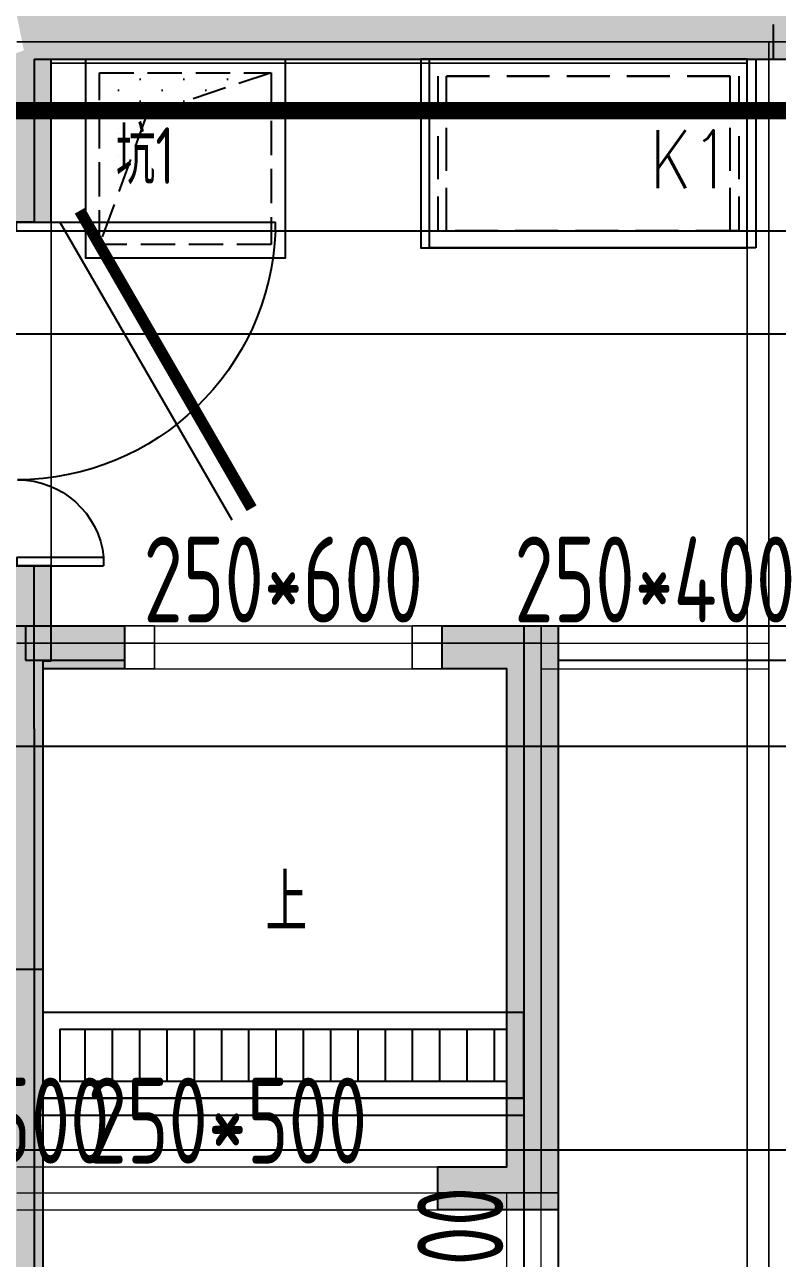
# Model space of a CAD drawing. Extents: x 369444 to 684549, y -549309 to 575337.
# Drawn here: x 429370 to 433749, y 342025 to 349207 of the extents above; entities that cross this region are included whole.
import ezdxf

# ---------------------------------------------------------------- set-up
doc = ezdxf.new("R2010")
doc.units = 0
doc.header["$LTSCALE"] = 1000
doc.header["$MEASUREMENT"] = 0
doc.linetypes.add('__DASH', pattern=[0.35, 0.25, -0.1])
doc.linetypes.add('DASH', pattern=[0.35, 0.25, -0.1])
for name, color, linetype, lineweight, true_color in [('-1-0-1', 7, 'Continuous', 0, 0xc0c0c0), ('-1-1-2', 7, 'Continuous', 0, 0xc0c0c0), ('-2-0-1', 1, 'Continuous', 0, 0xff0000), ('-2-1-2', 9, 'Continuous', 0, 0x808080), ('1-6-1', 7, 'Continuous', 0, 0x55ff55), ('1-6-2', 7, 'Continuous', 0, 0x55ff55), ('12-6-1', 4, 'Continuous', 0, 0x00ffff), ('12-6-2', 4, 'Continuous', 0, 0x00ffff), ('12-6-5', 4, 'Continuous', 0, 0x00ffff)]:
    doc.layers.add(name, color=color, linetype=linetype, lineweight=lineweight, true_color=true_color)
for name, color, linetype in [('AIRD-PLUM', 122, 'Continuous'), ('DIM_SYMB', 3, 'Continuous'), ('DOTE', 1, 'Continuous'), ('PUB_HATCH', 8, 'Continuous'), ('WALL', 9, 'Continuous'), ('WINDOW', 4, 'Continuous'), ('排水', 61, 'Continuous'), ('文字', 2, 'Continuous'), ('看线', 8, 'Continuous'), ('车库集水坑', 60, 'Continuous'), ('防火分区线', 7, 'Continuous'), ('集水坑图层', 125, 'Continuous')]:
    doc.layers.add(name, color=color, linetype=linetype)
doc.styles.add('_HZTXT', font='txt.shx', dxfattribs={"width": 0.8, "bigfont": 'HZTXT.shx'})
doc.styles.add('_TCH_DIM', font='SIMPLEX', dxfattribs={"bigfont": 'GBCBIG'})
doc.styles.add('yjkcad', font='yjkeng.shx', dxfattribs={"width": 0.7, "height": 250, "bigfont": 'yjkchn.shx'})
doc.styles.add('说明', font='TSSDENG', dxfattribs={"width": 0.7, "bigfont": 'HZTXT'})

# ---------------------------------------------------------------- blocks, each defined once
blk = doc.blocks.new('21#loudixiajnjgjnjdfg')
at = {"layer": 'WALL'}
h = blk.add_hatch(color=0, dxfattribs=at)
h.dxf.hatch_style = 1
h.paths.add_polyline_path([(-183057.3, -69118.8), (-183057.3, -68618.8), (-183557.3, -68618.8), (-183557.3, -69118.8)], flags=17)
h.paths.add_polyline_path([(-170857.3, -69118.8), (-170857.3, -68618.8), (-171407.3, -68618.8), (-171407.3, -69118.8)], flags=17)
h.paths.add_polyline_path([(-171407.3, -70818.8), (-171157.3, -70818.8), (-171157.3, -70418.8), (-171557.3, -70418.8), (-171557.3, -70818.8)], flags=17)
h.paths.add_polyline_path([(-183507.3, -70818.8), (-183357.3, -70818.8), (-183357.3, -70418.8), (-183757.3, -70418.8), (-183757.3, -70818.8)], flags=17)
h.paths.add_polyline_path([(-168657.3, -64218.8), (-170857.3, -64218.8), (-170857.3, -66418.8), (-170307.3, -66418.8), (-170307.3, -66618.8), (-171107.3, -66618.8), (-171107.3, -63968.8), (-168457.3, -63968.8), (-168457.3, -66618.8), (-169207.3, -66618.8), (-169207.3, -66418.8), (-168657.3, -66418.8)])
h.paths.add_polyline_path([(-179257.3, -73468.8), (-179807.3, -73468.8), (-179807.3, -73218.8), (-179257.3, -73218.8), (-178857.3, -73218.8), (-178857.3, -73468.8), (-179007.3, -73468.8), (-179007.3, -76368.8), (-180757.3, -76368.8), (-180757.3, -76118.8), (-179257.3, -76118.8)])
h.paths.add_polyline_path([(-165957.3, -64218.8), (-166607.3, -64218.8), (-166607.3, -63968.8), (-165707.3, -63968.8), (-165707.3, -65768.8), (-165957.3, -65768.8)])
h.paths.add_polyline_path([(-188307.3, -64018.8), (-188957.3, -64018.8), (-188957.3, -65568.8), (-189207.3, -65568.8), (-189207.3, -63768.8), (-188307.3, -63768.8)])
h.paths.add_polyline_path([(-173307.3, -80968.8), (-174157.3, -80968.8), (-174857.3, -80968.8), (-174857.3, -80718.8), (-174407.3, -80718.8), (-174407.3, -77518.8), (-174157.3, -77518.8), (-174157.3, -80718.8), (-173307.3, -80718.8)])
h.paths.add_polyline_path([(-180757.3, -80968.8), (-181607.3, -80968.8), (-181607.3, -80718.8), (-180757.3, -80718.8), (-180757.3, -77518.8), (-180507.3, -77518.8), (-180507.3, -80718.8), (-180057.3, -80718.8), (-180057.3, -80968.8)])
h.paths.add_polyline_path([(-175107.3, -73468.8), (-175657.3, -73468.8), (-175657.3, -76118.8), (-174157.3, -76118.8), (-174157.3, -76368.8), (-175907.3, -76368.8), (-175907.3, -73468.8), (-176057.3, -73468.8), (-176057.3, -73218.8), (-175657.3, -73218.8), (-175107.3, -73218.8)])
h.paths.add_polyline_path([(-159582.3, -72668.8), (-160057.3, -72668.8), (-160057.3, -74418.8), (-160307.3, -74418.8), (-160307.3, -72668.8), (-160407.3, -72668.8), (-160407.3, -72418.8), (-160057.3, -72418.8), (-159582.3, -72418.8)])
h.paths.add_polyline_path([(-163357.3, -80968.8), (-163657.3, -80968.8), (-164057.3, -80968.8), (-164057.3, -80718.8), (-163907.3, -80718.8), (-163907.3, -77118.8), (-163657.3, -77118.8), (-163657.3, -80718.8), (-163357.3, -80718.8)])
h.paths.add_polyline_path([(-166757.3, -80968.8), (-167782.3, -80968.8), (-168557.3, -80968.8), (-168557.3, -80718.8), (-167807.3, -80718.8), (-167807.3, -77018.8), (-167507.3, -77018.8), (-167507.3, -80718.8), (-166757.3, -80718.8)])
h.paths.add_polyline_path([(-191007.3, -75018.8), (-191007.3, -75818.8), (-193107.3, -75818.8), (-193107.3, -75568.8), (-191257.3, -75568.8), (-191257.3, -75018.8)])
h.paths.add_polyline_path([(-183307.3, -66418.8), (-184057.3, -66418.8), (-184057.3, -64018.8), (-186257.3, -64018.8), (-186257.3, -66218.8), (-185707.3, -66218.8), (-185707.3, -66418.8), (-186457.3, -66418.8), (-186457.3, -63768.8), (-183807.3, -63768.8), (-183807.3, -66168.8), (-183307.3, -66168.8)])
h.paths.add_polyline_path([(-171407.3, -73468.8), (-171857.3, -73468.8), (-171857.3, -73218.8), (-171157.3, -73218.8), (-171157.3, -76368.8), (-171407.3, -76368.8)])
h.paths.add_polyline_path([(-183057.3, -73468.8), (-183507.3, -73468.8), (-183507.3, -76368.8), (-183757.3, -76368.8), (-183757.3, -73218.8), (-183057.3, -73218.8)])
h.paths.add_polyline_path([(-187382.3, -80968.8), (-188157.3, -80968.8), (-188157.3, -80718.8), (-187407.3, -80718.8), (-187407.3, -77018.8), (-187107.3, -77018.8), (-187107.3, -80718.8), (-186357.3, -80718.8), (-186357.3, -80968.8)])
h.paths.add_polyline_path([(-191257.3, -80968.8), (-191557.3, -80968.8), (-191557.3, -80718.8), (-191257.3, -80718.8), (-191257.3, -77118.8), (-191007.3, -77118.8), (-191007.3, -80718.8), (-190857.3, -80718.8), (-190857.3, -80968.8)])
h.paths.add_polyline_path([(-194857.3, -72668.8), (-195332.3, -72668.8), (-195332.3, -72418.8), (-194857.3, -72418.8), (-194507.3, -72418.8), (-194507.3, -72668.8), (-194607.3, -72668.8), (-194607.3, -74418.8), (-194857.3, -74418.8)])
h.paths.add_polyline_path([(-157057.3, -81968.8), (-157607.3, -81968.8), (-157607.3, -81718.8), (-157357.3, -81718.8), (-157357.3, -77268.8), (-157057.3, -77268.8)])
h.paths.add_polyline_path([(-197307.3, -81968.8), (-197857.3, -81968.8), (-197857.3, -77268.8), (-197557.3, -77268.8), (-197557.3, -81718.8), (-197307.3, -81718.8)])
h.paths.add_polyline_path([(-165557.3, -72668.8), (-165957.3, -72668.8), (-165957.3, -69118.8), (-166357.3, -69118.8), (-166357.3, -68918.8), (-165707.3, -68918.8), (-165707.3, -72418.8), (-165557.3, -72418.8)])
h.paths.add_polyline_path([(-188957.3, -72668.8), (-189357.3, -72668.8), (-189357.3, -72418.8), (-189207.3, -72418.8), (-189207.3, -68918.8), (-188507.3, -68918.8), (-188507.3, -69118.8), (-188957.3, -69118.8)])
h.paths.add_polyline_path([(-160857.3, -80968.8), (-161557.3, -80968.8), (-161557.3, -80718.8), (-160857.3, -80718.8), (-160857.3, -77818.8), (-160607.3, -77818.8), (-160607.3, -80718.8), (-160607.3, -81718.8), (-160007.3, -81718.8), (-160007.3, -81968.8), (-160857.3, -81968.8)])
h.paths.add_polyline_path([(-187107.3, -71318.8), (-187107.3, -74818.8), (-187407.3, -74818.8), (-187407.3, -71318.8)])
h.paths.add_polyline_path([(-193357.3, -80968.8), (-194057.3, -80968.8), (-194057.3, -81968.8), (-194907.3, -81968.8), (-194907.3, -81718.8), (-194307.3, -81718.8), (-194307.3, -80718.8), (-194307.3, -77818.8), (-194057.3, -77818.8), (-194057.3, -80718.8), (-193357.3, -80718.8)])
h.paths.add_polyline_path([(-167507.3, -71318.8), (-167507.3, -74818.8), (-167807.3, -74818.8), (-167807.3, -71318.8)])
h.paths.add_polyline_path([(-171157.3, -80968.8), (-171507.3, -80968.8), (-171507.3, -80718.8), (-171407.3, -80718.8), (-171407.3, -77518.8), (-171157.3, -77518.8), (-171157.3, -80718.8), (-170957.3, -80718.8), (-170957.3, -80968.8)])
h.paths.add_polyline_path([(-183407.3, -80968.8), (-183757.3, -80968.8), (-183957.3, -80968.8), (-183957.3, -80718.8), (-183757.3, -80718.8), (-183757.3, -77518.8), (-183507.3, -77518.8), (-183507.3, -80718.8), (-183407.3, -80718.8)])
h.paths.add_polyline_path([(-157057.3, -75818.8), (-157757.3, -75818.8), (-157757.3, -75568.8), (-157357.3, -75568.8), (-157357.3, -72668.8), (-157732.3, -72668.8), (-157732.3, -72418.8), (-157057.3, -72418.8)])
h.paths.add_polyline_path([(-197157.3, -75818.8), (-197857.3, -75818.8), (-197857.3, -72418.8), (-197182.3, -72418.8), (-197182.3, -72668.8), (-197557.3, -72668.8), (-197557.3, -75568.8), (-197157.3, -75568.8)])
h.paths.add_polyline_path([(-163907.3, -72668.8), (-163957.3, -72668.8), (-163957.3, -72418.8), (-163657.3, -72418.8), (-163257.3, -72418.8), (-163257.3, -72668.8), (-163657.3, -72668.8), (-163657.3, -73518.8), (-163907.3, -73518.8)])
h.paths.add_polyline_path([(-190957.3, -72668.8), (-191007.3, -72668.8), (-191007.3, -73518.8), (-191257.3, -73518.8), (-191257.3, -72668.8), (-191657.3, -72668.8), (-191657.3, -72418.8), (-191257.3, -72418.8), (-190957.3, -72418.8)])
h.paths.add_polyline_path([(-161807.3, -75818.8), (-163907.3, -75818.8), (-163907.3, -75018.8), (-163657.3, -75018.8), (-163657.3, -75568.8), (-161807.3, -75568.8)])
edge = h.paths.add_edge_path()
edge.add_line((-183557.3, -66418.8), (-183557.3, -66518.8))
edge.add_line((-183557.3, -66518.8), (-183307.3, -66518.8))
edge.add_line((-183307.3, -66518.8), (-183307.3, -66418.8))
edge.add_line((-183507.3, -70818.8), (-183507.3, -71568.8))
edge.add_line((-183507.3, -71568.8), (-185557.3, -71568.8))
edge.add_line((-185557.3, -71568.8), (-185557.3, -71318.8))
edge.add_line((-185557.3, -71318.8), (-183757.3, -71318.8))
edge.add_line((-183757.3, -71318.8), (-183757.3, -70818.8))
edge.add_line((-171157.3, -70818.8), (-171157.3, -71318.8))
edge.add_line((-171157.3, -71318.8), (-169357.3, -71318.8))
edge.add_line((-169357.3, -71318.8), (-169357.3, -71568.8))
edge.add_line((-169357.3, -71568.8), (-171407.3, -71568.8))
edge.add_line((-171407.3, -71568.8), (-171407.3, -70818.8))
h.paths.add_polyline_path([(-171407.3, -71568.8), (-171157.3, -71568.8), (-171157.3, -70818.8), (-171407.3, -70818.8)], flags=16)
h.paths.add_polyline_path([(-171157.3, -71568.8), (-169357.3, -71568.8), (-169357.3, -71318.8), (-171157.3, -71318.8)], flags=16)
h.paths.add_polyline_path([(-183757.3, -71568.8), (-183507.3, -71568.8), (-183507.3, -70818.8), (-183757.3, -70818.8)], flags=16)
h.paths.add_polyline_path([(-185557.3, -71568.8), (-183757.3, -71568.8), (-183757.3, -71318.8), (-185557.3, -71318.8)], flags=16)
at = {"layer": 'WALL', "color": 0, "elevation": 14}
for points in [[(-159582.3, -72668.8), (-160057.3, -72668.8), (-160057.3, -74418.8), (-160307.3, -74418.8), (-160307.3, -72668.8), (-160407.3, -72668.8), (-160407.3, -72418.8), (-160057.3, -72418.8), (-159582.3, -72418.8)], [(-157057.3, -75818.8), (-157757.3, -75818.8), (-157757.3, -75568.8), (-157357.3, -75568.8), (-157357.3, -72668.8), (-157732.3, -72668.8), (-157732.3, -72418.8), (-157057.3, -72418.8)]]:
    blk.add_lwpolyline(points, close=True, dxfattribs=at)
blk = doc.blocks.new('$DorLib2D$00000225')
at = {"color": 0}
for p, q in [((0.475, -0.0014), (0.475, 0.7521)), ((0.475, 0.7521), (0.5, 0.7521)), ((0.5, -0.0014), (0.5, 0.7521)), ((-0.5, 0), (-0.5, 0.252)), ((-0.475, 0.252), (-0.5, 0.252)), ((-0.475, 0), (-0.475, 0.252)), ((-0.475, 0), (-0.5, 0)), ((0.475, -0.0014), (0.5, -0.0014))]:
    blk.add_line(p, q, dxfattribs=at)
for centre, radius, start, end in [((0.5046, -0.0019), 0.7546, 92.2493, 179.7238), ((-0.5008, 0.0026), 0.2508, 359.7899, 84.0974)]:
    blk.add_arc(centre, radius, start, end, dxfattribs=at)
blk = doc.blocks.new('$DorLib2D$00000193')
at = {"color": 0}
blk.add_line((-0.5, 0.1), (0.366, 0.6), dxfattribs=at)
at = {"color": 0, "const_width": 0.0333}
blk.add_lwpolyline([(-0.5333, 0.1577), (0.3327, 0.6577)], dxfattribs=at)
blk = doc.blocks.new('JSK1000')
at = {"layer": 'AIRD-PLUM'}
h = blk.add_hatch(dxfattribs=at)
h.set_pattern_fill('DOTS', color=8, scale=80, style=0)
h.set_pattern_definition([(0, (-20, -20), (63.5, 127), [0, -127])])
h.paths.add_polyline_path([(80, 1080), (80, 80), (321, 803.3), (1080, 1080)])
at = {"layer": 'AIRD-PLUM', "ltscale": 0.25}
blk.add_lwpolyline([(0, 0), (1160, 0), (1160, 1160), (0, 1160)], close=True, dxfattribs=at)
at = {"layer": 'AIRD-PLUM', "color": 8, "linetype": 'DASH', "ltscale": 0.8}
blk.add_lwpolyline([(80, 80), (1080, 80), (1080, 1080), (80, 1080)], close=True, dxfattribs=at)
blk.add_lwpolyline([(80, 80), (321, 803.3), (1080, 1080)], dxfattribs=at)

msp = doc.modelspace()

# ---------------------------------------------------------------- hatches: boundary and pattern name
at = {"layer": 'PUB_HATCH'}
for points in [[(429364.6, 349057), (429524.6, 349007), (435924.6, 349007), (435924.6, 349257), (429324.6, 349257)], [(429224.6, 349007), (429224.6, 348057), (429524.6, 348057), (429524.6, 349007), (429364.6, 349057)], [(429524.6, 345502.6), (429524.6, 346057), (429224.6, 346057), (429224.6, 345502.6)], [(429474.6, 345502.6), (429224.6, 345502.6), (429224.6, 341107), (429274.6, 340977), (429474.6, 340957)]]:
    msp.add_hatch(color=256, dxfattribs=at).paths.add_polyline_path(points)
at = {"layer": '看线'}
h = msp.add_hatch(dxfattribs=at)
h.set_pattern_fill('ANSI31', color=256, scale=100, angle=-315, style=0)
h.set_pattern_definition([(90, (-199086.53, -1317563.1), (-158.75, 2e-13), [])])
h.paths.add_polyline_path([(432174.5, 343357), (429574.5, 343357), (429574.5, 343057), (432174.5, 343057)])

# ---------------------------------------------------------------- linework, layer by layer
at = {"layer": '-1-0-1', "color": 0}
for p in [(433699.3, 349106.9, -3600), (430124.4, 345606.9, -3600), (431624.4, 345606.9, -3600), (432374.4, 345606.9, -3600), (433699.3, 345606.9, -3600), (431774.4, 342406.9, -3600), (432374.4, 342406.9, -3600)]:
    msp.add_point(p, dxfattribs=at)
at = {"layer": '-1-1-2', "color": 0}
for p, q in [((433699.3, 349106.9, -3600), (433699.3, 349106.9)), ((430124.4, 345606.9, -3600), (430124.4, 345606.9)), ((431624.4, 345606.9, -3600), (431624.4, 345606.9)), ((432374.4, 345606.9, -3600), (432374.4, 345606.9)), ((433699.3, 345606.9, -3600), (433699.3, 345606.9)), ((431774.4, 342406.9, -3600), (431774.4, 342406.9)), ((432374.4, 342406.9, -3600), (432374.4, 342406.9))]:
    msp.add_line(p, q, dxfattribs=at)
at = {"layer": '-2-0-1', "color": 0}
for p, q in [((429324.4, 349106.9, -3600), (433699.3, 349106.9, -3600)), ((433699.3, 349106.9, -3600), (434024.3, 349106.9, -3600)), ((433699.3, 345606.9, -3600), (433699.3, 349106.9, -3600)), ((429324.4, 345606.9, -3600), (430124.4, 345606.9, -3600)), ((430124.4, 345606.9, -3600), (431624.4, 345606.9, -3600)), ((431624.4, 345606.9, -3600), (432374.4, 345606.9, -3600)), ((432374.4, 342406.9, -3600), (432374.4, 345606.9, -3600)), ((432374.4, 345606.9, -3600), (433699.3, 345606.9, -3600)), ((433699.3, 336506.9, -3600), (433699.3, 345606.9, -3600)), ((429324.4, 342406.9, -3600), (431774.4, 342406.9, -3600)), ((431774.4, 342406.9, -3600), (432374.4, 342406.9, -3600)), ((432374.4, 340856.9, -3600), (432374.4, 342406.9, -3600))]:
    msp.add_line(p, q, dxfattribs=at)
at = {"layer": '-2-1-2', "color": 0}
for p, q in [((429324.4, 349106.9), (433699.3, 349106.9)), ((433699.3, 349106.9), (434024.3, 349106.9)), ((433699.3, 345606.9), (433699.3, 349106.9)), ((429324.4, 345606.9), (430124.4, 345606.9)), ((430124.4, 345606.9), (431624.4, 345606.9)), ((431624.4, 345606.9), (432374.4, 345606.9)), ((432374.4, 342406.9), (432374.4, 345606.9)), ((432374.4, 345606.9), (433699.3, 345606.9)), ((433699.3, 336506.9), (433699.3, 345606.9)), ((429324.4, 342406.9), (431774.4, 342406.9)), ((431774.4, 342406.9), (432374.4, 342406.9)), ((432374.4, 340856.9), (432374.4, 342406.9))]:
    msp.add_line(p, q, dxfattribs=at)
at = {"color": 2}
for p, q in [((432274.5, 342957, 36.4), (429474.5, 342957, 36.4)), ((432274.5, 342857), (429424.5, 342857))]:
    msp.add_line(p, q, dxfattribs=at)
at = {"layer": '1-6-1', "color": 0}
for p, q in [((429524.4, 348981.9, -5100), (429524.4, 345706.9, -5100)), ((429524.4, 348981.9, -8700), (429524.4, 348981.9, -5100)), ((429524.4, 345706.9, -8700), (429524.4, 348981.9, -8700)), ((429524.4, 348981.9, -5100), (429524.4, 348981.9, -8700)), ((433574.3, 348981.9, -5100), (429524.4, 348981.9, -5100)), ((429524.4, 348981.9, -8700), (433574.3, 348981.9, -8700)), ((433574.3, 348981.9, -8700), (433574.3, 348981.9, -5100)), ((433574.3, 348981.9, -8700), (433574.3, 345606.9, -8700)), ((433574.3, 348981.9, -5100), (433574.3, 348981.9, -8700)), ((433574.3, 345606.9, -5100), (433574.3, 348981.9, -5100)), ((429524.4, 345706.9, -5100), (429524.4, 345706.9, -8700)), ((429524.4, 345706.9, -8700), (429524.4, 345706.9, -5100)), ((430124.4, 345706.9, -8700), (429524.4, 345706.9, -8700)), ((429524.4, 345706.9, -5100), (430124.4, 345706.9, -5100)), ((430124.4, 345706.9, -5100), (430124.4, 345706.9, -8700)), ((430124.4, 345706.9, -8700), (430124.4, 345706.9, -5100)), ((430124.4, 345456.9, -8700), (430124.4, 345706.9, -8700)), ((430124.4, 345706.9, -5100), (430124.4, 345456.9, -5100)), ((431624.4, 345706.9, -8700), (431624.4, 345706.9, -5100)), ((432474.4, 345706.9, -8700), (431624.4, 345706.9, -8700)), ((431624.4, 345706.9, -5100), (432474.4, 345706.9, -5100)), ((431624.4, 345706.9, -8700), (431624.4, 345456.9, -8700)), ((431624.4, 345706.9, -5100), (431624.4, 345706.9, -8700)), ((431624.4, 345456.9, -5100), (431624.4, 345706.9, -5100)), ((432474.4, 345706.9, -5100), (432474.4, 342306.9, -5100)), ((432474.4, 345706.9, -8700), (432474.4, 345706.9, -5100)), ((432474.4, 342306.9, -8700), (432474.4, 345706.9, -8700)), ((432474.4, 345706.9, -5100), (432474.4, 345706.9, -8700)), ((433574.3, 345606.9, -8700), (433574.3, 345606.9, -5100)), ((433574.3, 345606.9, -8700), (433574.3, 336656.9, -8700)), ((433574.3, 345606.9, -5100), (433574.3, 345606.9, -8700)), ((433574.3, 336656.9, -5100), (433574.3, 345606.9, -5100)), ((429474.4, 345456.9, -5100), (429474.4, 344057.1, -5100)), ((429474.4, 345456.9, -8700), (429474.4, 345456.9, -5100)), ((429474.4, 344057.1, -8700), (429474.4, 345456.9, -8700)), ((429474.4, 345456.9, -5100), (429474.4, 345456.9, -8700)), ((430124.4, 345456.9, -5100), (429474.4, 345456.9, -5100)), ((429474.4, 345456.9, -8700), (430124.4, 345456.9, -8700)), ((430124.4, 345456.9, -8700), (430124.4, 345456.9, -5100)), ((430124.4, 345456.9, -5100), (430124.4, 345456.9, -8700)), ((431624.4, 345456.9, -5100), (431624.4, 345456.9, -8700)), ((432174.4, 345456.9, -5100), (431624.4, 345456.9, -5100)), ((431624.4, 345456.9, -8700), (432174.4, 345456.9, -8700)), ((431624.4, 345456.9, -8700), (431624.4, 345456.9, -5100)), ((432174.4, 345456.9, -8700), (432174.4, 342556.9, -8700)), ((432174.4, 345456.9, -5100), (432174.4, 345456.9, -8700)), ((432174.4, 342556.9, -5100), (432174.4, 345456.9, -5100)), ((432174.4, 345456.9, -8700), (432174.4, 345456.9, -5100)), ((429474.4, 344057.1, -5100), (429474.4, 344057.1, -8700)), ((429474.4, 344057.1, -5100), (429474.4, 343706.9, -5100)), ((429474.4, 344057.1, -8700), (429474.4, 344057.1, -5100)), ((429474.4, 343706.9, -8700), (429474.4, 344057.1, -8700)), ((429474.4, 343706.9, -5100), (429474.4, 342406.9, -5100)), ((429474.4, 343706.9, -8700), (429474.4, 343706.9, -5100)), ((429474.4, 342406.9, -8700), (429474.4, 343706.9, -8700)), ((429474.4, 343706.9, -5100), (429474.4, 343706.9, -8700)), ((431774.4, 342556.9, -8700), (431774.4, 342556.9, -5100)), ((432174.4, 342556.9, -8700), (431774.4, 342556.9, -8700)), ((431774.4, 342556.9, -5100), (432174.4, 342556.9, -5100)), ((431774.4, 342556.9, -8700), (431774.4, 342306.9, -8700)), ((431774.4, 342556.9, -5100), (431774.4, 342556.9, -8700)), ((431774.4, 342306.9, -5100), (431774.4, 342556.9, -5100)), ((432174.4, 342556.9, -8700), (432174.4, 342556.9, -5100)), ((432174.4, 342556.9, -5100), (432174.4, 342556.9, -8700)), ((429474.4, 342406.9, -5100), (429474.4, 342406.9, -8700)), ((429474.4, 342406.9, -5100), (429474.4, 340756.9, -5100)), ((429474.4, 342406.9, -8700), (429474.4, 342406.9, -5100)), ((429474.4, 340756.9, -8700), (429474.4, 342406.9, -8700)), ((431774.4, 342306.9, -5100), (431774.4, 342306.9, -8700)), ((432474.4, 342306.9, -5100), (431774.4, 342306.9, -5100)), ((431774.4, 342306.9, -8700), (432474.4, 342306.9, -8700)), ((431774.4, 342306.9, -8700), (431774.4, 342306.9, -5100)), ((432474.4, 342306.9, -5100), (432474.4, 342306.9, -8700)), ((432474.4, 342306.9, -8700), (432474.4, 342306.9, -5100))]:
    msp.add_line(p, q, dxfattribs=at)
at = {"layer": '1-6-2', "color": 0}
for p, q in [((433699.3, 349106.9, -5100), (429324.4, 349106.9, -5100)), ((429324.4, 349106.9, -8700), (433699.3, 349106.9, -8700)), ((433699.3, 349106.9, -5100), (433699.3, 349106.9, -8700)), ((434024.3, 349106.9, -5100), (433699.3, 349106.9, -5100)), ((433699.3, 349106.9, -8700), (434024.3, 349106.9, -8700)), ((433699.3, 349106.9, -8700), (433699.3, 349106.9, -5100)), ((433699.3, 349106.9, -5100), (433699.3, 345606.9, -5100)), ((433699.3, 349106.9, -8700), (433699.3, 349106.9, -5100)), ((433699.3, 345606.9, -8700), (433699.3, 349106.9, -8700)), ((430124.4, 345606.9, -5100), (429324.4, 345606.9, -5100)), ((429324.4, 345606.9, -8700), (430124.4, 345606.9, -8700)), ((430124.4, 345606.9, -8700), (430124.4, 345606.9, -5100)), ((431624.4, 345606.9, -5100), (431624.4, 345606.9, -8700)), ((432374.4, 345606.9, -5100), (431624.4, 345606.9, -5100)), ((431624.4, 345606.9, -8700), (432374.4, 345606.9, -8700)), ((432374.4, 345606.9, -5100), (432374.4, 342406.9, -5100)), ((432374.4, 345606.9, -8700), (432374.4, 345606.9, -5100)), ((432374.4, 342406.9, -8700), (432374.4, 345606.9, -8700)), ((432374.4, 345606.9, -8700), (432374.4, 345606.9, -5100)), ((433699.3, 345606.9, -5100), (433699.3, 345606.9, -8700)), ((433699.3, 345606.9, -5100), (433699.3, 336506.9, -5100)), ((433699.3, 345606.9, -8700), (433699.3, 345606.9, -5100)), ((433699.3, 336506.9, -8700), (433699.3, 345606.9, -8700)), ((431774.4, 342406.9, -5100), (431774.4, 342406.9, -8700)), ((432374.4, 342406.9, -5100), (431774.4, 342406.9, -5100)), ((431774.4, 342406.9, -8700), (432374.4, 342406.9, -8700)), ((432374.4, 342406.9, -5100), (432374.4, 342406.9, -8700)), ((432374.4, 342406.9, -8700), (432374.4, 342406.9, -5100))]:
    msp.add_line(p, q, dxfattribs=at)
at = {"layer": '12-6-1', "color": 0}
for p, q in [((430124.4, 345706.9, -5100), (430124.4, 345456.9, -5100)), ((430124.4, 345706.9, -5700), (430124.4, 345706.9, -5100)), ((430124.4, 345456.9, -5700), (430124.4, 345706.9, -5700)), ((430124.4, 345706.9, -5100), (431624.4, 345706.9, -5100)), ((430124.4, 345706.9, -5700), (431624.4, 345706.9, -5700)), ((431624.4, 345706.9, -5100), (431624.4, 345456.9, -5100)), ((431624.4, 345706.9, -5700), (431624.4, 345706.9, -5100)), ((431624.4, 345456.9, -5700), (431624.4, 345706.9, -5700)), ((432374.4, 345706.9, -5100), (432374.4, 345456.9, -5100)), ((432374.4, 345706.9, -5500), (432374.4, 345706.9, -5100)), ((432374.4, 345456.9, -5500), (432374.4, 345706.9, -5500)), ((432374.4, 345706.9, -5100), (433699.3, 345706.9, -5100)), ((432374.4, 345706.9, -5500), (433699.3, 345706.9, -5500)), ((433699.3, 345706.9, -5100), (433699.3, 345456.9, -5100)), ((433699.3, 345706.9, -5500), (433699.3, 345706.9, -5100)), ((433699.3, 345456.9, -5500), (433699.3, 345706.9, -5500)), ((430124.4, 345456.9, -5100), (430124.4, 345456.9, -5700)), ((430124.4, 345456.9, -5100), (431624.4, 345456.9, -5100)), ((430124.4, 345456.9, -5700), (431624.4, 345456.9, -5700)), ((431624.4, 345456.9, -5100), (431624.4, 345456.9, -5700)), ((432374.4, 345456.9, -5100), (432374.4, 345456.9, -5500)), ((432374.4, 345456.9, -5100), (433699.3, 345456.9, -5100)), ((432374.4, 345456.9, -5500), (433699.3, 345456.9, -5500)), ((433699.3, 345456.9, -5100), (433699.3, 345456.9, -5500)), ((429324.4, 342556.9, -5100), (431774.4, 342556.9, -5100)), ((429324.4, 342556.9, -5600), (431774.4, 342556.9, -5600)), ((431774.4, 342556.9, -5100), (431774.4, 342306.9, -5100)), ((431774.4, 342556.9, -5600), (431774.4, 342556.9, -5100)), ((431774.4, 342306.9, -5600), (431774.4, 342556.9, -5600)), ((432174.4, 342406.9, -5100), (432474.4, 342406.9, -5100)), ((432174.4, 342406.9, -5700), (432174.4, 342406.9, -5100)), ((432474.4, 342406.9, -5700), (432174.4, 342406.9, -5700)), ((432174.4, 340856.9, -5100), (432174.4, 342406.9, -5100)), ((432174.4, 340856.9, -5700), (432174.4, 342406.9, -5700)), ((432474.4, 342406.9, -5100), (432474.4, 342406.9, -5700)), ((432474.4, 340856.9, -5100), (432474.4, 342406.9, -5100)), ((432474.4, 340856.9, -5700), (432474.4, 342406.9, -5700)), ((429324.4, 342306.9, -5100), (431774.4, 342306.9, -5100)), ((429324.4, 342306.9, -5600), (431774.4, 342306.9, -5600)), ((431774.4, 342306.9, -5100), (431774.4, 342306.9, -5600))]:
    msp.add_line(p, q, dxfattribs=at)
at = {"layer": '12-6-2', "color": 0}
for p, q in [((430124.4, 345606.9, -5100), (431624.4, 345606.9, -5100)), ((432374.4, 345606.9, -5100), (433699.3, 345606.9, -5100)), ((429324.4, 342406.9, -5100), (431774.4, 342406.9, -5100)), ((432374.4, 340856.9, -5100), (432374.4, 342406.9, -5100))]:
    msp.add_line(p, q, dxfattribs=at)
at = {"layer": 'DIM_SYMB', "color": 3}
msp.add_lwpolyline([(430874.5, 343822.4, 0, 0, 0), (430874.5, 335607, 0, 0, 0), (434824.5, 335607, 0, 0, 0), (434824.5, 348157, 0, 0, 0), (437024.5, 348157, 0, 0, 0), (437024.5, 341257, 80, 0, 0), (437024.5, 340957, 0, 0, 0)], format="xyseb", dxfattribs=at)
at = {"layer": 'DOTE', "color": 8, "lineweight": -2}
for p, q in [((377844.4, 348007), (624570.9, 348007)), ((377844.4, 347407), (624570.9, 347407)), ((377844.4, 345007), (624570.9, 345007)), ((377844.4, 342657), (624570.9, 342657))]:
    msp.add_line(p, q, dxfattribs=at)
at = {"layer": 'WALL'}
for p, q in [((433724.5, 349207), (433724.5, 349007)), ((429424.5, 349007), (433724.5, 349007)), ((429424.5, 349007), (429424.5, 348057)), ((429524.6, 349007), (435924.6, 349007)), ((429524.6, 348057), (429524.6, 349007)), ((429424.5, 348057), (429224.5, 348057)), ((429224.6, 348057), (429524.6, 348057)), ((429224.5, 346057), (429424.5, 346057)), ((429524.6, 346057), (429224.6, 346057)), ((429424.5, 345107), (429424.5, 346057)), ((429524.6, 345502.6), (429524.6, 346057)), ((429374.5, 345707), (429949.5, 345707)), ((429374.5, 345707), (429374.5, 345507)), ((429949.5, 345707), (429949.5, 345507)), ((432274.5, 345707), (433974.5, 345707)), ((432274.5, 345707), (432274.5, 336607)), ((429374.5, 345507), (429949.5, 345507)), ((429474.6, 345502.6), (429524.6, 345502.6)), ((429474.6, 345502.6), (429474.6, 340957)), ((432474.5, 345507), (433924.5, 345507)), ((432474.5, 345507), (432474.5, 336607)), ((429424.5, 345107), (429424.5, 334307))]:
    msp.add_line(p, q, dxfattribs=at)
at = {"layer": '排水', "elevation": 36.4}
for points in [[(432274.5, 343457), (429474.5, 343457), (429474.5, 342957), (432274.5, 342957), (432274.5, 343457)], [(432174.5, 343357), (429574.5, 343357), (429574.5, 343057), (432174.5, 343057), (432174.5, 343357)]]:
    msp.add_lwpolyline(points, dxfattribs=at)
at = {"layer": '车库集水坑', "color": 4, "lineweight": -2, "extrusion": (-2.59281e-12, -0.000253946, 1), "elevation": -88.6}
msp.add_lwpolyline([(431674.4, 349007), (431674.4, 347907), (433574.4, 347907), (433574.4, 349007)], close=True, dxfattribs=at)
at = {"layer": '车库集水坑', "color": 4, "linetype": '__DASH', "lineweight": -2, "extrusion": (-2.59281e-12, -0.000253946, 1), "elevation": -88.6}
msp.add_lwpolyline([(431774.4, 348907), (431774.4, 348007), (433474.4, 348007), (433474.4, 348907)], close=True, dxfattribs=at)
at = {"layer": '防火分区线', "color": 5, "linetype": 'DASH', "ltscale": 8, "const_width": 100}
msp.add_lwpolyline([(405224.5, 392657), (405224.5, 351406.8), (405674.5, 351406.8), (405674.4, 348706.8), (408924.5, 348706.8), (408924.5, 347156.7), (410514.5, 347156.7), (410514.5, 346557), (414174.4, 346557), (414174.4, 347157), (417874.5, 347156.8), (417874.5, 344007.1), (422274.5, 344007.1), (422274.5, 348706.8), (435524.5, 348706.8), (435524.5, 342106.8), (465324.5, 342106.8), (465324.5, 389856.6)], dxfattribs=at)
at = {"layer": '集水坑图层', "elevation": 36.4}
msp.add_lwpolyline([(433624.5, 347907), (431724.5, 347907), (431724.5, 349007), (433624.5, 349007)], close=True, dxfattribs=at)
at = {"layer": '集水坑图层', "linetype": '__DASH', "elevation": 36.4}
msp.add_lwpolyline([(433524.5, 348007), (431824.5, 348007), (431824.5, 348907), (433524.5, 348907)], close=True, dxfattribs=at)

# ---------------------------------------------------------------- block references
at = {"layer": 'AIRD-PLUM', "xscale": -1, "rotation": 90}
msp.add_blockref('JSK1000', (430884.6, 349007, 0), dxfattribs=at)
at = {"layer": 'WALL', "color": 8}
msp.add_blockref('21#loudixiajnjgjnjdfg', (589531.8, 418125.8, -14), dxfattribs=at)
at = {"layer": 'WINDOW', "yscale": 2000, "zscale": 2000, "rotation": 270}
for name, p, xscale in [('$DorLib2D$00000193', (429374.6, 347057), 2000), ('$DorLib2D$00000225', (429324.5, 347057), -2000)]:
    msp.add_blockref(name, p, dxfattribs=dict(at, xscale=xscale))

# ---------------------------------------------------------------- texts
at = {"layer": '12-6-5', "color": 0, "char_height": 500, "attachment_point": 8, "style": 'yjkcad'}
for s, insert in [('250*600', (430874.4, 345726.9)), ('250*400', (433036.8, 345726.9)), ('250*500', (429049.4, 342576.9)), ('250*500', (430549.4, 342576.9))]:
    msp.add_mtext(s, dxfattribs=dict(at, insert=insert))
at = {"layer": '12-6-5', "color": 0, "insert": (432154.4, 341631.9), "char_height": 500, "attachment_point": 8, "rotation": 90, "style": 'yjkcad'}
msp.add_mtext('300*600', dxfattribs=at)
at = {"layer": 'DIM_SYMB', "color": 7, "style": '_TCH_DIM'}
msp.add_text('上', height=337.6, dxfattribs=at).set_placement((430770.2, 343927.4))
at = {"layer": '文字', "style": '说明', "width": 0.7}
msp.add_text('坑1', height=330, dxfattribs=at).set_placement((429900.1, 348279.4, 0))
at = {"layer": '车库集水坑', "color": 4, "lineweight": -2, "extrusion": (-0.000253946, 2.59281e-12, 1), "style": '_HZTXT', "width": 0.8}
msp.add_text('K1', height=337.5, dxfattribs=at).set_placement((433007.4, 348255.1, -110))

doc.saveas('drawing.dxf')
